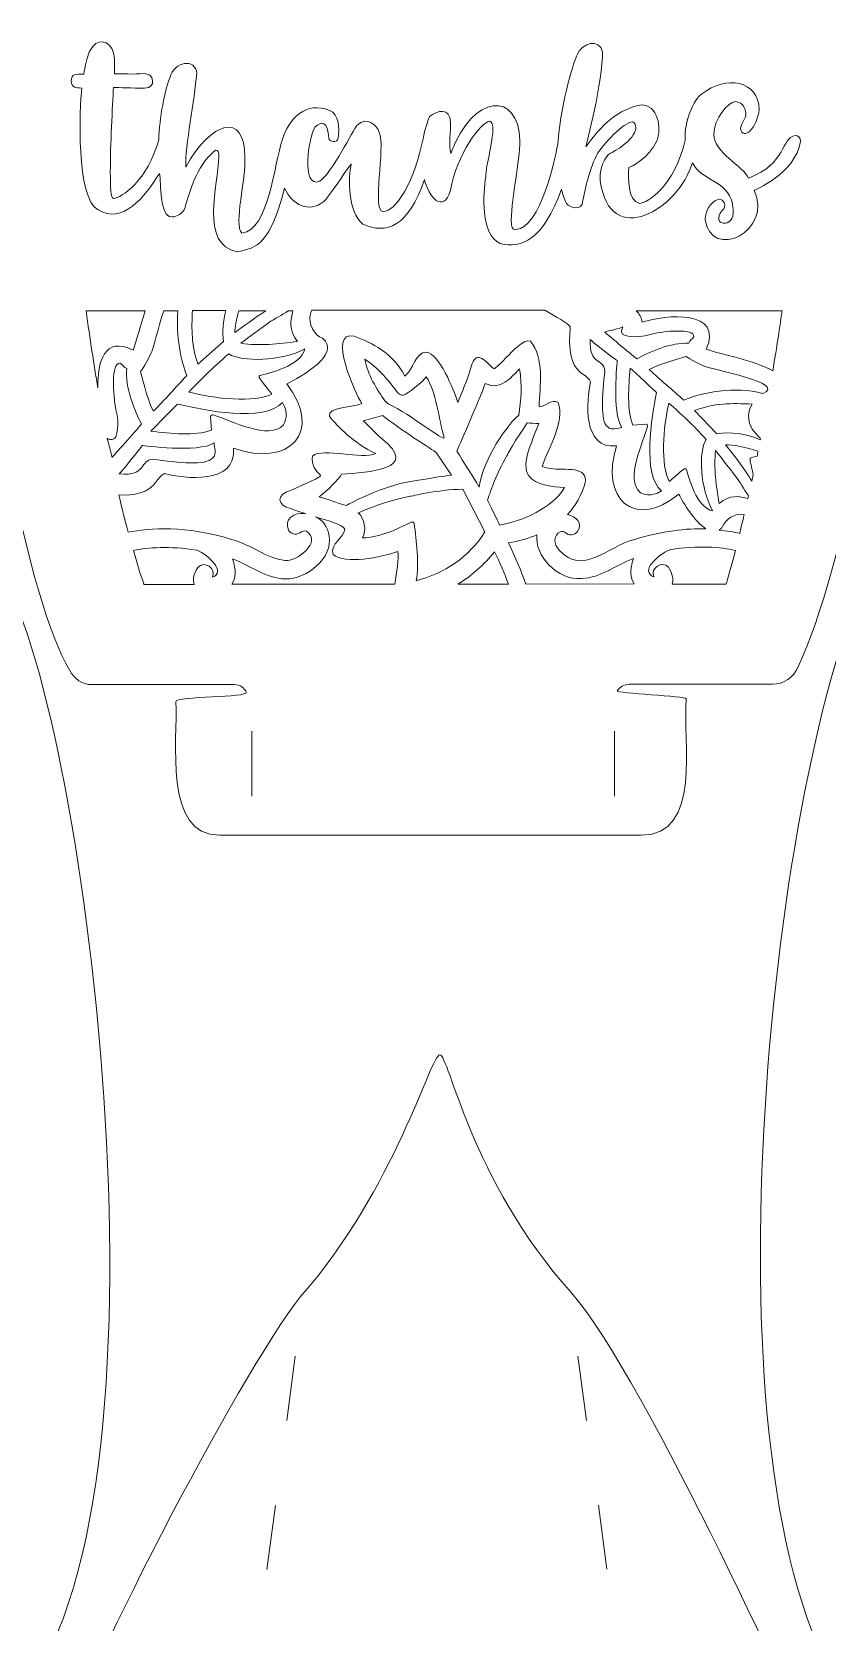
# Model space of a CAD drawing. Header units: inches. Extents: x -0.2 to 23, y 0 to 27.3.
# Drawn here: x 3.36 to 6.46, y 5.79 to 11.99 of the extents above; entities that cross this region are included whole.
import ezdxf

# ---------------------------------------------------------------- set-up
doc = ezdxf.new("R2010")
doc.units = ezdxf.units.IN
doc.header["$MEASUREMENT"] = 0
doc.layers.add('Paper Pumpkin Give Thanks', color=7, linetype='Continuous', lineweight=0)

msp = doc.modelspace()

# ---------------------------------------------------------------- linework, layer by layer
at = {"layer": 'Paper Pumpkin Give Thanks'}
for points, knots in [([(0.3208, 14.1722), (0.3292, 14.15), (0.3486, 14.1361), (0.3722, 14.1361), (0.3722, 14.1361), (0.6417, 14.1361), (0.6417, 14.1361), (0.6681, 14.1333), (1.0361, 14.1444), (1.0486, 14.1278), (1.0667, 14.1194), (1.0583, 14.0917), (1.0389, 14.0917), (1.0389, 14.0917), (0.3472, 14.0931), (0.3472, 14.0931), (0.3472, 14.0931), (1, 12.6431), (1.2903, 12.3153), (1.6889, 11.8681), (1.7667, 11.3861), (1.8042, 11.3861), (1.8403, 11.3861), (1.9764, 11.9083), (2.3472, 12.3292), (2.5903, 12.6347), (3.2472, 13.9083), (3.2653, 14.0931), (3.2653, 14.0931), (2.6264, 14.0917), (2.6264, 14.0917), (2.6069, 14.0917), (2.6, 14.1194), (2.6181, 14.1278), (2.7931, 14.1486), (3.1236, 14.1292), (3.2986, 14.1361), (3.9653, 14.8931), (3.5708, 17.9722), (3.2486, 18.5139), (3.2319, 18.5472), (3.1986, 18.5694), (3.1625, 18.5694), (3.1625, 18.5694), (2.6069, 18.5694), (2.6069, 18.5694), (2.5819, 18.5694), (2.5681, 18.5819), (2.5597, 18.5986), (2.55, 18.6222), (2.8333, 18.6125), (2.8347, 18.6361), (2.825, 18.7792), (2.8861, 19.1611), (2.6625, 19.1569), (2.6625, 19.1569), (1.0181, 19.1569), (1.0181, 19.1569), (0.7778, 19.1583), (0.8569, 18.7889), (0.8417, 18.625), (0.8417, 18.6139), (1.1167, 18.6028), (1.1111, 18.5944), (1.1014, 18.5792), (1.0847, 18.5681), (1.0653, 18.5681), (1.0653, 18.5681), (0.5083, 18.5681), (0.5083, 18.5681), (0.4653, 18.5681), (0.425, 18.5417), (0.4083, 18.5), (0.0403, 17.7097), (-0.2472, 15.0444), (0.3208, 14.1722)], [0, 0, 0, 0, 1, 1, 1, 2, 2, 2, 3, 3, 3, 4, 4, 4, 5, 5, 5, 6, 6, 6, 7, 7, 7, 8, 8, 8, 9, 9, 9, 10, 10, 10, 11, 11, 11, 12, 12, 12, 13, 13, 13, 14, 14, 14, 15, 15, 15, 16, 16, 16, 17, 17, 17, 18, 18, 18, 19, 19, 19, 20, 20, 20, 21, 21, 21, 22, 22, 22, 23, 23, 23, 24, 24, 24, 25, 25, 25, 25]), ([(6.5236, 14.1722), (6.5319, 14.15), (6.5514, 14.1361), (6.575, 14.1361), (6.575, 14.1361), (6.8444, 14.1361), (6.8444, 14.1361), (6.8708, 14.1333), (7.2389, 14.1444), (7.2514, 14.1278), (7.2694, 14.1194), (7.2611, 14.0917), (7.2417, 14.0917), (7.2417, 14.0917), (6.5514, 14.0944), (6.5514, 14.0944), (6.5514, 14.0944), (7.2042, 12.6444), (7.4944, 12.3167), (7.8931, 11.8694), (7.9708, 11.3875), (8.0083, 11.3875), (8.0444, 11.3875), (8.1806, 11.9097), (8.5514, 12.3306), (8.7944, 12.6361), (9.4514, 13.9097), (9.4694, 14.0944), (9.4694, 14.0944), (8.8306, 14.0931), (8.8306, 14.0931), (8.8111, 14.0931), (8.8042, 14.1208), (8.8222, 14.1292), (8.9972, 14.15), (9.3278, 14.1306), (9.5028, 14.1375), (10.1694, 14.8944), (9.775, 17.9736), (9.4528, 18.5153), (9.4361, 18.5486), (9.4028, 18.5708), (9.3667, 18.5708), (9.3667, 18.5708), (8.8111, 18.5708), (8.8111, 18.5708), (8.7861, 18.5708), (8.7722, 18.5833), (8.7639, 18.6), (8.7542, 18.6236), (9.0375, 18.6139), (9.0389, 18.6375), (9.0292, 18.7806), (9.0903, 19.1625), (8.8667, 19.1583), (8.8667, 19.1583), (7.2208, 19.1583), (7.2208, 19.1583), (6.9806, 19.1597), (7.0597, 18.7903), (7.0444, 18.6264), (7.0444, 18.6153), (7.3194, 18.6042), (7.3139, 18.5958), (7.3042, 18.5806), (7.2875, 18.5694), (7.2681, 18.5694), (7.2681, 18.5694), (6.7111, 18.5694), (6.7111, 18.5694), (6.6681, 18.5694), (6.6278, 18.5431), (6.6111, 18.5014), (6.2431, 17.7097), (5.9556, 15.0444), (6.5236, 14.1722)], [0, 0, 0, 0, 1, 1, 1, 2, 2, 2, 3, 3, 3, 4, 4, 4, 5, 5, 5, 6, 6, 6, 7, 7, 7, 8, 8, 8, 9, 9, 9, 10, 10, 10, 11, 11, 11, 12, 12, 12, 13, 13, 13, 14, 14, 14, 15, 15, 15, 16, 16, 16, 17, 17, 17, 18, 18, 18, 19, 19, 19, 20, 20, 20, 21, 21, 21, 22, 22, 22, 23, 23, 23, 24, 24, 24, 25, 25, 25, 25]), ([(6.4361, 13.8431), (6.4278, 13.8653), (6.4083, 13.8792), (6.3847, 13.8792), (6.3847, 13.8792), (6.1153, 13.8792), (6.1153, 13.8792), (6.0889, 13.8819), (5.7208, 13.8708), (5.7083, 13.8875), (5.6903, 13.8958), (5.6986, 13.9236), (5.7181, 13.9236), (5.7181, 13.9236), (6.4083, 13.9208), (6.4083, 13.9208), (6.4083, 13.9208), (5.7556, 15.3708), (5.4653, 15.6986), (5.0667, 16.1458), (4.9889, 16.6278), (4.9514, 16.6278), (4.9153, 16.6278), (4.7792, 16.1056), (4.4083, 15.6847), (4.1653, 15.3792), (3.5083, 14.1056), (3.4903, 13.9208), (3.4903, 13.9208), (4.1292, 13.9222), (4.1292, 13.9222), (4.1486, 13.9222), (4.1556, 13.8944), (4.1375, 13.8861), (3.9625, 13.8653), (3.6319, 13.8847), (3.4569, 13.8778), (2.7903, 13.1208), (3.1847, 10.0417), (3.5069, 9.5), (3.5236, 9.4667), (3.5569, 9.4444), (3.5931, 9.4444), (3.5931, 9.4444), (4.1486, 9.4444), (4.1486, 9.4444), (4.1736, 9.4444), (4.1875, 9.4319), (4.1958, 9.4153), (4.2056, 9.3917), (3.9222, 9.4014), (3.9208, 9.3778), (3.9306, 9.2347), (3.8694, 8.8528), (4.0931, 8.8569), (4.0931, 8.8569), (5.7375, 8.8569), (5.7375, 8.8569), (5.9778, 8.8556), (5.8986, 9.225), (5.9139, 9.3889), (5.9139, 9.4), (5.6389, 9.4111), (5.6444, 9.4194), (5.6542, 9.4347), (5.6708, 9.4458), (5.6903, 9.4458), (5.6903, 9.4458), (6.25, 9.4458), (6.25, 9.4458), (6.2931, 9.4458), (6.3333, 9.4722), (6.35, 9.5139), (6.7167, 10.3056), (7.0042, 12.9708), (6.4361, 13.8431)], [0, 0, 0, 0, 1, 1, 1, 2, 2, 2, 3, 3, 3, 4, 4, 4, 5, 5, 5, 6, 6, 6, 7, 7, 7, 8, 8, 8, 9, 9, 9, 10, 10, 10, 11, 11, 11, 12, 12, 12, 13, 13, 13, 14, 14, 14, 15, 15, 15, 16, 16, 16, 17, 17, 17, 18, 18, 18, 19, 19, 19, 20, 20, 20, 21, 21, 21, 22, 22, 22, 23, 23, 23, 24, 24, 24, 25, 25, 25, 25]), ([(6.1792, 11.3736), (6.2542, 11.2139), (6.0097, 11.0944), (5.9875, 11.2597), (5.9875, 11.2875), (6.0056, 11.3278), (6.0403, 11.3389), (6.0611, 11.3389), (6.0736, 11.3097), (6.0542, 11.2944), (6.0042, 11.2361), (6.1042, 11.2181), (6.0972, 11.2986), (6.0903, 11.4139), (5.975, 11.4042), (5.9375, 11.4806), (5.8861, 11.3014), (5.6153, 11.1375), (5.5778, 11.4111), (5.5736, 11.4806), (5.6097, 11.5181), (5.625, 11.5208), (5.7042, 11.5653), (5.7375, 11.6194), (5.7042, 11.6403), (5.6694, 11.6403), (5.5875, 11.5486), (5.5667, 11.5167), (5.5389, 11.4597), (5.5222, 11.3972), (5.5097, 11.3333), (5.5083, 11.2889), (5.4611, 11.3042), (5.4458, 11.3222), (5.4375, 11.3403), (5.4306, 11.3583), (5.4264, 11.3778), (5.3569, 11.1792), (5.2681, 11.1444), (5.1875, 11.1653), (5.1083, 11.2), (5.1208, 11.3625), (5.1306, 11.425), (5.1278, 11.4639), (5.1819, 11.6333), (5.1472, 11.6431), (5.1139, 11.6431), (5.0153, 11.5097), (4.9931, 11.3736), (4.9653, 11.2792), (4.9069, 11.3486), (4.8917, 11.4153), (4.8306, 11.2319), (4.7417, 11.1986), (4.6514, 11.2417), (4.5903, 11.2875), (4.5944, 11.425), (4.6056, 11.4764), (4.6, 11.4708), (4.5139, 11.3417), (4.4986, 11.3292), (4.4403, 11.2833), (4.3764, 11.3153), (4.3458, 11.3819), (4.2875, 11.1625), (4.2389, 11.1486), (4.1611, 11.1333), (4.0125, 11.1583), (4.0875, 11.3972), (4.0889, 11.5042), (4.0889, 11.5222), (4.0875, 11.5319), (4.0764, 11.5292), (3.9986, 11.4722), (3.9681, 11.3431), (3.9569, 11.3056), (3.9486, 11.2833), (3.925, 11.2694), (3.9056, 11.2694), (3.8556, 11.2694), (3.8653, 11.4028), (3.8569, 11.4389), (3.8, 11.3458), (3.7125, 11.2389), (3.6181, 11.2972), (3.5306, 11.3417), (3.5444, 11.6958), (3.5542, 11.7722), (3.5292, 11.7736), (3.5153, 11.7722), (3.5125, 11.8), (3.5153, 11.8278), (3.5292, 11.8264), (3.5625, 11.8264), (3.5625, 11.8486), (3.5792, 11.9111), (3.5861, 11.9181), (3.6111, 11.9708), (3.6639, 11.9597), (3.6778, 11.9097), (3.6833, 11.8972), (3.6819, 11.85), (3.6819, 11.8278), (3.6819, 11.8278), (3.7333, 11.8278), (3.7333, 11.8278), (3.775, 11.8222), (3.8278, 11.8444), (3.8306, 11.8), (3.8306, 11.7708), (3.8056, 11.7708), (3.7792, 11.7722), (3.7375, 11.7722), (3.6778, 11.775), (3.6778, 11.775), (3.6736, 11.7014), (3.6653, 11.5486), (3.6653, 11.4444), (3.6667, 11.3847), (3.6653, 11.3417), (3.6778, 11.3417), (3.7069, 11.3417), (3.8125, 11.4111), (3.8542, 11.5708), (3.8583, 11.6611), (3.8736, 11.7444), (3.8972, 11.8125), (3.9153, 11.8778), (3.9986, 11.8889), (4.0028, 11.8292), (3.9944, 11.7278), (3.9569, 11.5458), (3.9597, 11.4639), (4.0583, 11.6431), (4.1917, 11.6819), (4.1903, 11.5028), (4.1972, 11.4208), (4.1444, 11.2375), (4.1792, 11.2056), (4.2833, 11.2194), (4.3042, 11.4722), (4.3375, 11.5722), (4.3611, 11.6514), (4.4306, 11.7236), (4.5208, 11.6847), (4.5597, 11.6708), (4.5597, 11.6125), (4.5542, 11.5764), (4.5528, 11.5556), (4.5181, 11.5625), (4.5181, 11.5764), (4.5139, 11.6417), (4.4903, 11.6458), (4.4639, 11.6194), (4.4403, 11.5847), (4.4069, 11.3792), (4.4833, 11.4083), (4.5306, 11.4417), (4.6125, 11.6083), (4.6292, 11.6278), (4.6667, 11.6639), (4.7056, 11.6264), (4.7153, 11.6), (4.7403, 11.5417), (4.6861, 11.2931), (4.7292, 11.2903), (4.7806, 11.2889), (4.8528, 11.4069), (4.8875, 11.5792), (4.8958, 11.625), (4.9097, 11.6556), (4.9111, 11.6611), (4.9417, 11.6847), (4.9917, 11.6986), (4.9931, 11.6375), (4.9944, 11.6125), (4.9861, 11.5444), (4.9944, 11.5167), (5.0833, 11.7542), (5.2583, 11.7597), (5.2639, 11.5681), (5.2639, 11.4792), (5.2319, 11.3569), (5.2306, 11.2556), (5.2319, 11.2292), (5.2319, 11.2194), (5.2486, 11.2208), (5.3431, 11.2208), (5.4069, 11.5083), (5.4139, 11.5681), (5.425, 11.7236), (5.4792, 11.8875), (5.4875, 11.9014), (5.5083, 11.9514), (5.575, 11.9667), (5.5861, 11.9139), (5.5903, 11.8028), (5.5208, 11.5444), (5.5222, 11.5431), (5.5819, 11.6292), (5.65, 11.6903), (5.7375, 11.7069), (5.8028, 11.7069), (5.8194, 11.6153), (5.7986, 11.5667), (5.7694, 11.4986), (5.6958, 11.4625), (5.6889, 11.4625), (5.6875, 11.4236), (5.6833, 11.3333), (5.7306, 11.3222), (5.7625, 11.3222), (5.8681, 11.3903), (5.9097, 11.5694), (5.9028, 11.6417), (5.9458, 11.7306), (5.9736, 11.7486), (6.0722, 11.8264), (6.1944, 11.8), (6.1986, 11.6889), (6.1903, 11.6153), (6.1361, 11.5653), (6.125, 11.6139), (6.1264, 11.6319), (6.15, 11.6569), (6.1458, 11.6736), (6.1458, 11.7028), (6.1208, 11.7194), (6.1056, 11.7194), (6.0736, 11.7153), (6.0236, 11.6542), (6.0208, 11.5917), (6.0222, 11.5194), (6.1361, 11.4681), (6.1569, 11.4208), (6.3056, 11.4764), (6.2833, 11.5778), (6.3389, 11.5875), (6.35, 11.5875), (6.3597, 11.5792), (6.3597, 11.5639), (6.3389, 11.4375), (6.1792, 11.3736), (6.1792, 11.3736)], [0, 0, 0, 0, 1, 1, 1, 2, 2, 2, 3, 3, 3, 4, 4, 4, 5, 5, 5, 6, 6, 6, 7, 7, 7, 8, 8, 8, 9, 9, 9, 10, 10, 10, 11, 11, 11, 12, 12, 12, 13, 13, 13, 14, 14, 14, 15, 15, 15, 16, 16, 16, 17, 17, 17, 18, 18, 18, 19, 19, 19, 20, 20, 20, 21, 21, 21, 22, 22, 22, 23, 23, 23, 24, 24, 24, 25, 25, 25, 26, 26, 26, 27, 27, 27, 28, 28, 28, 29, 29, 29, 30, 30, 30, 31, 31, 31, 32, 32, 32, 33, 33, 33, 34, 34, 34, 35, 35, 35, 36, 36, 36, 37, 37, 37, 38, 38, 38, 39, 39, 39, 40, 40, 40, 41, 41, 41, 42, 42, 42, 43, 43, 43, 44, 44, 44, 45, 45, 45, 46, 46, 46, 47, 47, 47, 48, 48, 48, 49, 49, 49, 50, 50, 50, 51, 51, 51, 52, 52, 52, 53, 53, 53, 54, 54, 54, 55, 55, 55, 56, 56, 56, 57, 57, 57, 58, 58, 58, 59, 59, 59, 60, 60, 60, 61, 61, 61, 62, 62, 62, 63, 63, 63, 64, 64, 64, 65, 65, 65, 66, 66, 66, 67, 67, 67, 68, 68, 68, 69, 69, 69, 70, 70, 70, 71, 71, 71, 72, 72, 72, 73, 73, 73, 74, 74, 74, 75, 75, 75, 76, 76, 76, 77, 77, 77, 78, 78, 78, 79, 79, 79, 80, 80, 80, 81, 81, 81, 81]), ([(3.6167, 10.6028), (3.6014, 10.6931), (3.5861, 10.7931), (3.5708, 10.9028), (3.5708, 10.9028), (3.8014, 10.9028), (3.8014, 10.9028), (3.7833, 10.8458), (3.7681, 10.7875), (3.7542, 10.75), (3.6431, 10.8056), (3.6139, 10.7028), (3.6167, 10.6028)], [0, 0, 0, 0, 1, 1, 1, 2, 2, 2, 3, 3, 3, 4, 4, 4, 4]), ([(5.4181, 9.9694), (5.3944, 9.9931), (5.3958, 10.0292), (5.4208, 10.0403), (5.4292, 10.0431), (5.4361, 10.0417), (5.4403, 10.0375), (5.4556, 10.025), (5.4764, 10.0264), (5.4889, 10.0417), (5.5111, 10.075), (5.4833, 10.1), (5.45, 10.1083), (5.4819, 10.1431), (5.5056, 10.1847), (5.5194, 10.2319), (5.5222, 10.2458), (5.5194, 10.2569), (5.5125, 10.2653), (5.4972, 10.2847), (5.4625, 10.2847), (5.4278, 10.2847), (5.3986, 10.2833), (5.3708, 10.2889), (5.3514, 10.2958), (5.375, 10.3681), (5.4417, 10.4694), (5.4139, 10.5458), (5.3875, 10.5583), (5.3639, 10.5306), (5.3389, 10.5278), (5.3431, 10.6111), (5.3597, 10.7194), (5.3056, 10.7847), (5.2764, 10.7931), (5.2347, 10.7431), (5.2111, 10.7208), (5.1972, 10.7069), (5.1847, 10.6931), (5.1708, 10.6819), (5.1639, 10.675), (5.1639, 10.675), (5.1542, 10.6833), (5.1278, 10.7111), (5.1125, 10.7236), (5.0986, 10.7208), (5.0847, 10.7181), (5.0778, 10.7014), (5.0681, 10.6639), (5.0556, 10.6278), (5.0403, 10.5889), (5.0222, 10.5458), (5.0042, 10.5972), (4.95, 10.7361), (4.8986, 10.7417), (4.8556, 10.7417), (4.8472, 10.6722), (4.8153, 10.6486), (4.7681, 10.7389), (4.6847, 10.7792), (4.6167, 10.8042), (4.5097, 10.8278), (4.6236, 10.5764), (4.6472, 10.5417), (4.6181, 10.5264), (4.5097, 10.5292), (4.5208, 10.4903), (4.5514, 10.4528), (4.6153, 10.3875), (4.7014, 10.3458), (4.6486, 10.3194), (4.4958, 10.3722), (4.4542, 10.3361), (4.4472, 10.3028), (4.4722, 10.275), (4.4806, 10.2667), (4.4833, 10.2639), (4.4861, 10.2611), (4.4861, 10.2597), (4.4861, 10.2542), (4.4347, 10.2306), (4.3681, 10.2014), (4.3125, 10.1889), (4.3153, 10.1417), (4.3694, 10.1319), (4.3806, 10.1264), (4.4014, 10.1194), (4.4278, 10.1125), (4.3819, 10.1167), (4.3403, 10.0917), (4.3625, 10.0444), (4.375, 10.0292), (4.3972, 10.0278), (4.4111, 10.0403), (4.4153, 10.0431), (4.4222, 10.0458), (4.4306, 10.0431), (4.4944, 10.0028), (4.3931, 9.9222), (4.3472, 9.9292), (4.275, 9.9361), (4.2181, 9.9903), (4.1389, 10.0111), (3.9583, 10.0653), (3.8208, 10.0569), (3.7347, 10.0389), (3.7236, 10.0806), (3.7111, 10.1292), (3.6986, 10.1847), (3.7542, 10.1819), (3.8167, 10.1903), (3.8458, 10.2389), (3.8556, 10.2514), (3.8653, 10.2625), (3.8764, 10.2681), (3.9528, 10.2472), (4.1583, 10.2236), (4.1458, 10.3667), (4.3611, 10.2903), (4.5, 10.4278), (4.3542, 10.6181), (4.4069, 10.6431), (4.5708, 10.7361), (4.4931, 10.7958), (4.4639, 10.8069), (4.4347, 10.8514), (4.4472, 10.8931), (4.4486, 10.8972), (4.45, 10.9014), (4.4514, 10.9056), (4.4514, 10.9056), (5.3611, 10.9056), (5.3611, 10.9056), (5.4056, 10.8792), (5.45, 10.8556), (5.4611, 10.8403), (5.4556, 10.7833), (5.4514, 10.6889), (5.5125, 10.6542), (5.525, 10.6458), (5.5361, 10.6361), (5.5403, 10.6264), (5.5236, 10.5542), (5.5069, 10.3597), (5.6417, 10.3764), (5.5764, 10.1722), (5.7097, 10.0444), (5.8847, 10.1875), (5.9014, 10.1556), (5.9458, 10.0792), (5.9903, 10.0528), (5.9139, 10.0542), (5.8208, 10.0444), (5.7125, 10.0111), (5.6056, 9.9833), (5.5097, 9.8667), (5.4181, 9.9694)], [0, 0, 0, 0, 1, 1, 1, 2, 2, 2, 3, 3, 3, 4, 4, 4, 5, 5, 5, 6, 6, 6, 7, 7, 7, 8, 8, 8, 9, 9, 9, 10, 10, 10, 11, 11, 11, 12, 12, 12, 13, 13, 13, 14, 14, 14, 15, 15, 15, 16, 16, 16, 17, 17, 17, 18, 18, 18, 19, 19, 19, 20, 20, 20, 21, 21, 21, 22, 22, 22, 23, 23, 23, 24, 24, 24, 25, 25, 25, 26, 26, 26, 27, 27, 27, 28, 28, 28, 29, 29, 29, 30, 30, 30, 31, 31, 31, 32, 32, 32, 33, 33, 33, 34, 34, 34, 35, 35, 35, 36, 36, 36, 37, 37, 37, 38, 38, 38, 39, 39, 39, 40, 40, 40, 41, 41, 41, 42, 42, 42, 43, 43, 43, 44, 44, 44, 45, 45, 45, 46, 46, 46, 47, 47, 47, 48, 48, 48, 49, 49, 49, 50, 50, 50, 51, 51, 51, 52, 52, 52, 52]), ([(3.9639, 10.65), (3.9181, 10.6028), (3.8792, 10.5569), (3.8333, 10.5111), (3.8083, 10.5569), (3.7847, 10.6625), (3.7833, 10.6667), (3.7833, 10.6667), (3.7972, 10.6806), (3.825, 10.7389), (3.8319, 10.7514), (3.8514, 10.8333), (3.8736, 10.9028), (3.8736, 10.9028), (3.9292, 10.9028), (3.9292, 10.9028), (3.9208, 10.8069), (3.9417, 10.7014), (3.9639, 10.65)], [0, 0, 0, 0, 1, 1, 1, 2, 2, 2, 3, 3, 3, 4, 4, 4, 5, 5, 5, 6, 6, 6, 6]), ([(4.1069, 10.7833), (4.1069, 10.7833), (4.0069, 10.6944), (4.0069, 10.6944), (3.9819, 10.7667), (3.9819, 10.8319), (3.9861, 10.9042), (3.9861, 10.9042), (4.1167, 10.9042), (4.1167, 10.9042), (4.1056, 10.8611), (4.1014, 10.8208), (4.1069, 10.7833)], [0, 0, 0, 0, 1, 1, 1, 2, 2, 2, 3, 3, 3, 4, 4, 4, 4]), ([(4.1514, 10.8181), (4.1514, 10.8361), (4.1583, 10.8694), (4.1667, 10.9028), (4.1667, 10.9028), (4.2722, 10.9028), (4.2722, 10.9028), (4.2292, 10.8764), (4.1889, 10.8444), (4.1514, 10.8181)], [0, 0, 0, 0, 1, 1, 1, 2, 2, 2, 3, 3, 3, 3]), ([(4.3958, 10.7833), (4.3208, 10.7736), (4.2486, 10.7653), (4.175, 10.7764), (4.2083, 10.8014), (4.2514, 10.8333), (4.2833, 10.8556), (4.3069, 10.8736), (4.3361, 10.8861), (4.3597, 10.9028), (4.3597, 10.9028), (4.3778, 10.9028), (4.3778, 10.9028), (4.3694, 10.8681), (4.3597, 10.8292), (4.3958, 10.7833)], [0, 0, 0, 0, 1, 1, 1, 2, 2, 2, 3, 3, 3, 4, 4, 4, 5, 5, 5, 5]), ([(6.2514, 10.6694), (6.1792, 10.7097), (6.0556, 10.7319), (5.9917, 10.7528), (6.0611, 10.9069), (5.8347, 10.8903), (5.7417, 10.8583), (5.7389, 10.8764), (5.7306, 10.8917), (5.7181, 10.9028), (5.7181, 10.9028), (6.2875, 10.9028), (6.2875, 10.9028), (6.2764, 10.8208), (6.2639, 10.7431), (6.2514, 10.6694)], [0, 0, 0, 0, 1, 1, 1, 2, 2, 2, 3, 3, 3, 4, 4, 4, 5, 5, 5, 5]), ([(5.6653, 10.8125), (5.6722, 10.8042), (5.7167, 10.7944), (5.7722, 10.8111), (5.825, 10.825), (5.9458, 10.8347), (5.9431, 10.8028), (5.9403, 10.7944), (5.9264, 10.7875), (5.9236, 10.7764), (5.8569, 10.7806), (5.7653, 10.7417), (5.7222, 10.7153), (5.6917, 10.7361), (5.6014, 10.8167), (5.5944, 10.8194), (5.6181, 10.8278), (5.6292, 10.8264), (5.6667, 10.8403), (5.6667, 10.8389), (5.6556, 10.8222), (5.6653, 10.8125)], [0, 0, 0, 0, 1, 1, 1, 2, 2, 2, 3, 3, 3, 4, 4, 4, 5, 5, 5, 6, 6, 6, 7, 7, 7, 7]), ([(5.6708, 10.8486), (5.6708, 10.8486), (5.6708, 10.8486), (5.6708, 10.8486), (5.6708, 10.8486), (5.6708, 10.8486), (5.6708, 10.8486), (5.6708, 10.8486), (5.6708, 10.8486), (5.6708, 10.8486)], [0, 0, 0, 0, 1, 1, 1, 2, 2, 2, 3, 3, 3, 3]), ([(4.1278, 10.7347), (4.1792, 10.7028), (4.3319, 10.7056), (4.425, 10.7542), (4.4111, 10.6889), (4.2806, 10.6583), (4.2486, 10.65), (4.2472, 10.6486), (4.2458, 10.6472), (4.2458, 10.6458), (4.2403, 10.6458), (4.2958, 10.5792), (4.2958, 10.5778), (4.2278, 10.5431), (4.0708, 10.5597), (3.9722, 10.5861), (4.0222, 10.6375), (4.0611, 10.6778), (4.1278, 10.7347)], [0, 0, 0, 0, 1, 1, 1, 2, 2, 2, 3, 3, 3, 4, 4, 4, 5, 5, 5, 6, 6, 6, 6]), ([(5.6444, 10.7097), (5.6444, 10.7097), (5.6222, 10.5042), (5.6625, 10.4472), (5.6444, 10.4458), (5.6236, 10.4347), (5.6069, 10.45), (5.5764, 10.4736), (5.5861, 10.575), (5.5958, 10.6694), (5.5917, 10.7194), (5.5333, 10.6889), (5.5389, 10.7917), (5.5403, 10.7861), (5.6333, 10.7153), (5.6444, 10.7097)], [0, 0, 0, 0, 1, 1, 1, 2, 2, 2, 3, 3, 3, 4, 4, 4, 5, 5, 5, 5]), ([(3.6528, 10.4056), (3.6528, 10.4056), (3.6528, 10.4069), (3.6528, 10.4056), (3.6528, 10.4056), (3.6708, 10.3944), (3.6819, 10.4042), (3.6903, 10.4111), (3.7028, 10.4583), (3.6875, 10.5167), (3.675, 10.5722), (3.6681, 10.7014), (3.7028, 10.6986), (3.7111, 10.6958), (3.7194, 10.6806), (3.7292, 10.6778), (3.7222, 10.6069), (3.7611, 10.5083), (3.7875, 10.4625), (3.7639, 10.4306), (3.6764, 10.3375), (3.6722, 10.3306), (3.6653, 10.3556), (3.6653, 10.3667), (3.6528, 10.4056)], [0, 0, 0, 0, 1, 1, 1, 2, 2, 2, 3, 3, 3, 4, 4, 4, 5, 5, 5, 6, 6, 6, 7, 7, 7, 8, 8, 8, 8]), ([(4.6583, 10.7139), (4.7083, 10.6861), (4.7639, 10.6153), (4.7875, 10.5833), (4.7944, 10.5736), (4.8083, 10.5708), (4.8181, 10.5778), (4.8431, 10.5944), (4.8847, 10.6236), (4.8986, 10.6458), (4.9375, 10.5861), (4.9472, 10.4833), (4.9681, 10.4083), (4.9736, 10.3889), (4.8333, 10.5014), (4.7556, 10.5375), (4.7486, 10.5403), (4.7431, 10.5458), (4.7375, 10.5514), (4.7056, 10.5972), (4.6708, 10.6514), (4.6583, 10.7139)], [0, 0, 0, 0, 1, 1, 1, 2, 2, 2, 3, 3, 3, 4, 4, 4, 5, 5, 5, 6, 6, 6, 7, 7, 7, 7]), ([(5.2597, 10.4958), (5.1944, 10.4389), (5.1125, 10.2944), (5.1056, 10.2153), (5.0806, 10.2556), (5.0181, 10.3556), (5.0181, 10.3556), (5.0181, 10.3556), (5.1056, 10.5542), (5.1292, 10.6194), (5.1875, 10.5903), (5.2292, 10.6417), (5.2625, 10.6764), (5.2736, 10.6111), (5.2694, 10.5556), (5.2597, 10.4958)], [0, 0, 0, 0, 1, 1, 1, 2, 2, 2, 3, 3, 3, 4, 4, 4, 5, 5, 5, 5]), ([(5.8167, 10.2), (5.775, 10.1736), (5.7444, 10.1889), (5.7347, 10.1931), (5.6736, 10.2458), (5.7444, 10.3847), (5.7625, 10.4528), (5.7639, 10.4569), (5.7597, 10.4625), (5.7556, 10.4611), (5.7556, 10.4611), (5.7056, 10.4569), (5.7056, 10.4569), (5.6806, 10.5194), (5.6889, 10.6042), (5.6944, 10.6792), (5.7125, 10.6653), (5.7972, 10.5847), (5.7972, 10.5847), (5.7792, 10.4875), (5.7403, 10.2653), (5.8167, 10.2)], [0, 0, 0, 0, 1, 1, 1, 2, 2, 2, 3, 3, 3, 4, 4, 4, 5, 5, 5, 6, 6, 6, 7, 7, 7, 7]), ([(6.2125, 10.5806), (6.1069, 10.6111), (5.9667, 10.5833), (5.9042, 10.5542), (5.8583, 10.5958), (5.8139, 10.6319), (5.7694, 10.6736), (5.8125, 10.6986), (5.9111, 10.7236), (5.9139, 10.725), (5.9139, 10.725), (5.9264, 10.7125), (5.9833, 10.6875), (6.0083, 10.6736), (6.3111, 10.6222), (6.2125, 10.5806)], [0, 0, 0, 0, 1, 1, 1, 2, 2, 2, 3, 3, 3, 4, 4, 4, 5, 5, 5, 5]), ([(0.3208, 5.5125), (0.3292, 5.4903), (0.3486, 5.4764), (0.3722, 5.4764), (0.3722, 5.4764), (0.6417, 5.4764), (0.6417, 5.4764), (0.6681, 5.4736), (1.0361, 5.4847), (1.0486, 5.4681), (1.0667, 5.4597), (1.0583, 5.4319), (1.0389, 5.4319), (1.0389, 5.4319), (0.3486, 5.4347), (0.3486, 5.4347), (0.3486, 5.4347), (1.0014, 3.9847), (1.2917, 3.6569), (1.6903, 3.2097), (1.7681, 2.7278), (1.8056, 2.7278), (1.8417, 2.7278), (1.9778, 3.25), (2.3486, 3.6708), (2.5917, 3.9764), (3.2486, 5.25), (3.2667, 5.4347), (3.2667, 5.4347), (2.6278, 5.4333), (2.6278, 5.4333), (2.6083, 5.4333), (2.6014, 5.4611), (2.6194, 5.4694), (2.7944, 5.4903), (3.125, 5.4708), (3.3, 5.4778), (3.9667, 6.2347), (3.5722, 9.3139), (3.25, 9.8556), (3.2333, 9.8889), (3.2, 9.9111), (3.1639, 9.9111), (3.1639, 9.9111), (2.6083, 9.9111), (2.6083, 9.9111), (2.5833, 9.9111), (2.5694, 9.9236), (2.5611, 9.9403), (2.5514, 9.9639), (2.8347, 9.9542), (2.8361, 9.9778), (2.8264, 10.1208), (2.8875, 10.5028), (2.6639, 10.4986), (2.6639, 10.4986), (1.0181, 10.4986), (1.0181, 10.4986), (0.7778, 10.5), (0.8569, 10.1306), (0.8417, 9.9667), (0.8417, 9.9556), (1.1167, 9.9444), (1.1111, 9.9361), (1.1014, 9.9208), (1.0847, 9.9097), (1.0653, 9.9097), (1.0653, 9.9097), (0.5083, 9.9097), (0.5083, 9.9097), (0.4653, 9.9097), (0.425, 9.8833), (0.4083, 9.8417), (0.0403, 9.05), (-0.2472, 6.3847), (0.3208, 5.5125)], [0, 0, 0, 0, 1, 1, 1, 2, 2, 2, 3, 3, 3, 4, 4, 4, 5, 5, 5, 6, 6, 6, 7, 7, 7, 8, 8, 8, 9, 9, 9, 10, 10, 10, 11, 11, 11, 12, 12, 12, 13, 13, 13, 14, 14, 14, 15, 15, 15, 16, 16, 16, 17, 17, 17, 18, 18, 18, 19, 19, 19, 20, 20, 20, 21, 21, 21, 22, 22, 22, 23, 23, 23, 24, 24, 24, 25, 25, 25, 25]), ([(4.3375, 10.5458), (4.3639, 10.5014), (4.3472, 10.4694), (4.3417, 10.4583), (4.2833, 10.3958), (4.1389, 10.475), (4.0667, 10.4972), (4.0625, 10.4986), (4.0569, 10.4944), (4.0569, 10.4903), (4.0569, 10.4903), (4.0597, 10.4375), (4.0597, 10.4375), (3.9931, 10.4125), (3.9028, 10.425), (3.8236, 10.4333), (3.8389, 10.4514), (3.9278, 10.5389), (3.9278, 10.5389), (4.0306, 10.5153), (4.2653, 10.4653), (4.3375, 10.5458)], [0, 0, 0, 0, 1, 1, 1, 2, 2, 2, 3, 3, 3, 4, 4, 4, 5, 5, 5, 6, 6, 6, 7, 7, 7, 7]), ([(4.7208, 10.4069), (4.7056, 10.4208), (4.6736, 10.4542), (4.6528, 10.4736), (4.6778, 10.4819), (4.7028, 10.4875), (4.7292, 10.4944), (4.7903, 10.4444), (4.9264, 10.3583), (4.9375, 10.35), (4.9375, 10.35), (4.9972, 10.2611), (4.9972, 10.2611), (4.9639, 10.2583), (4.9278, 10.2514), (4.8375, 10.2375), (4.7306, 10.2194), (4.6042, 10.1542), (4.5861, 10.1431), (4.55, 10.1542), (4.5153, 10.1667), (4.4806, 10.1778), (4.5125, 10.2), (4.5556, 10.2458), (4.5681, 10.2653), (4.6681, 10.2736), (4.8847, 10.2819), (4.7208, 10.4069)], [0, 0, 0, 0, 1, 1, 1, 2, 2, 2, 3, 3, 3, 4, 4, 4, 5, 5, 5, 6, 6, 6, 7, 7, 7, 8, 8, 8, 9, 9, 9, 9]), ([(6.0167, 10.1222), (5.9542, 10.1333), (5.9222, 10.2556), (5.9139, 10.2847), (5.9125, 10.2861), (5.9111, 10.2875), (5.9097, 10.2875), (5.9097, 10.2931), (5.8486, 10.2375), (5.8472, 10.2375), (5.8125, 10.3), (5.8236, 10.4486), (5.8458, 10.5431), (5.8958, 10.4986), (5.9347, 10.4625), (5.9917, 10.4014), (5.9597, 10.3528), (5.9681, 10.2097), (6.0167, 10.1222)], [0, 0, 0, 0, 1, 1, 1, 2, 2, 2, 3, 3, 3, 4, 4, 4, 5, 5, 5, 6, 6, 6, 6]), ([(6.2028, 10.4), (6.1444, 10.4236), (6.0875, 10.4319), (6.0333, 10.4236), (6.0333, 10.4236), (5.9458, 10.5139), (5.9458, 10.5139), (6.0222, 10.5431), (6.0917, 10.5431), (6.1708, 10.5389), (6.1583, 10.5194), (6.1569, 10.5014), (6.1569, 10.4958), (6.1569, 10.4486), (6.1806, 10.4278), (6.2028, 10.4056), (6.2042, 10.4042), (6.2028, 10.4028), (6.2028, 10.4)], [0, 0, 0, 0, 1, 1, 1, 2, 2, 2, 3, 3, 3, 4, 4, 4, 5, 5, 5, 6, 6, 6, 6]), ([(6.5236, 5.5125), (6.5319, 5.4903), (6.5514, 5.4764), (6.575, 5.4764), (6.575, 5.4764), (6.8444, 5.4764), (6.8444, 5.4764), (6.8708, 5.4736), (7.2389, 5.4847), (7.2514, 5.4681), (7.2694, 5.4597), (7.2611, 5.4319), (7.2417, 5.4319), (7.2417, 5.4319), (6.5514, 5.4347), (6.5514, 5.4347), (6.5514, 5.4347), (7.2042, 3.9847), (7.4944, 3.6569), (7.8931, 3.2097), (7.9708, 2.7278), (8.0083, 2.7278), (8.0444, 2.7278), (8.1806, 3.25), (8.5514, 3.6708), (8.7944, 3.9764), (9.4514, 5.25), (9.4694, 5.4347), (9.4694, 5.4347), (8.8306, 5.4333), (8.8306, 5.4333), (8.8111, 5.4333), (8.8042, 5.4611), (8.8222, 5.4694), (8.9972, 5.4903), (9.3278, 5.4708), (9.5028, 5.4778), (10.1694, 6.2347), (9.775, 9.3139), (9.4528, 9.8556), (9.4361, 9.8889), (9.4028, 9.9111), (9.3667, 9.9111), (9.3667, 9.9111), (8.8111, 9.9111), (8.8111, 9.9111), (8.7861, 9.9111), (8.7722, 9.9236), (8.7639, 9.9403), (8.7542, 9.9639), (9.0375, 9.9542), (9.0389, 9.9778), (9.0292, 10.1208), (9.0903, 10.5028), (8.8667, 10.4986), (8.8667, 10.4986), (7.2208, 10.4986), (7.2208, 10.4986), (6.9806, 10.5), (7.0597, 10.1306), (7.0444, 9.9667), (7.0444, 9.9556), (7.3194, 9.9444), (7.3139, 9.9361), (7.3042, 9.9208), (7.2875, 9.9097), (7.2681, 9.9097), (7.2681, 9.9097), (6.7111, 9.9097), (6.7111, 9.9097), (6.6681, 9.9097), (6.6278, 9.8833), (6.6111, 9.8417), (6.2431, 9.05), (5.9556, 6.3847), (6.5236, 5.5125)], [0, 0, 0, 0, 1, 1, 1, 2, 2, 2, 3, 3, 3, 4, 4, 4, 5, 5, 5, 6, 6, 6, 7, 7, 7, 8, 8, 8, 9, 9, 9, 10, 10, 10, 11, 11, 11, 12, 12, 12, 13, 13, 13, 14, 14, 14, 15, 15, 15, 16, 16, 16, 17, 17, 17, 18, 18, 18, 19, 19, 19, 20, 20, 20, 21, 21, 21, 22, 22, 22, 23, 23, 23, 24, 24, 24, 25, 25, 25, 25]), ([(5.4389, 10.2139), (5.3931, 10.1347), (5.2736, 10.0819), (5.1847, 10.0667), (5.1847, 10.0667), (5.1569, 10.1264), (5.1375, 10.1639), (5.1514, 10.2056), (5.1736, 10.2681), (5.2125, 10.3361), (5.2125, 10.3361), (5.2472, 10.4014), (5.2931, 10.4653), (5.3042, 10.4639), (5.3236, 10.4639), (5.3375, 10.4639), (5.2847, 10.3194), (5.225, 10.2236), (5.4389, 10.2139)], [0, 0, 0, 0, 1, 1, 1, 2, 2, 2, 3, 3, 3, 4, 4, 4, 5, 5, 5, 6, 6, 6, 6]), ([(4.0653, 10.3292), (4.0389, 10.2972), (3.9319, 10.3111), (3.8319, 10.3236), (3.7778, 10.3208), (3.8097, 10.2569), (3.7, 10.2667), (3.7056, 10.2708), (3.7833, 10.3667), (3.7903, 10.3778), (3.7903, 10.3778), (4.0083, 10.3472), (4.0708, 10.3875), (4.0708, 10.3694), (4.0819, 10.3472), (4.0653, 10.3292)], [0, 0, 0, 0, 1, 1, 1, 2, 2, 2, 3, 3, 3, 4, 4, 4, 5, 5, 5, 5]), ([(6.1903, 10.3361), (6.1903, 10.3361), (6.1681, 10.3306), (6.1681, 10.3306), (6.1639, 10.3292), (6.1625, 10.3264), (6.1625, 10.3222), (6.1653, 10.3056), (6.1708, 10.2833), (6.175, 10.2625), (6.1736, 10.2542), (6.1722, 10.2472), (6.1694, 10.2389), (6.1389, 10.2903), (6.1, 10.3389), (6.0667, 10.3806), (6.0931, 10.3819), (6.15, 10.3694), (6.1931, 10.3556), (6.1931, 10.35), (6.1917, 10.3431), (6.1903, 10.3361)], [0, 0, 0, 0, 1, 1, 1, 2, 2, 2, 3, 3, 3, 4, 4, 4, 5, 5, 5, 6, 6, 6, 7, 7, 7, 7]), ([(6.1542, 10.1708), (6.1222, 10.1792), (6.0847, 10.1875), (6.0417, 10.1514), (6.0306, 10.2222), (6.0208, 10.2889), (6.0278, 10.3583), (6.0514, 10.3278), (6.0833, 10.2875), (6.1056, 10.2583), (6.125, 10.2347), (6.1375, 10.2069), (6.1556, 10.1833), (6.1569, 10.1792), (6.1556, 10.175), (6.1542, 10.1708)], [0, 0, 0, 0, 1, 1, 1, 2, 2, 2, 3, 3, 3, 4, 4, 4, 5, 5, 5, 5]), ([(4.8514, 10.0722), (4.8514, 10.0778), (4.8444, 10.0806), (4.8403, 10.0778), (4.7833, 10.05), (4.7181, 10.0194), (4.65, 10.0167), (4.6667, 10.05), (4.6569, 10.0903), (4.6333, 10.1153), (4.6875, 10.1361), (4.7417, 10.1611), (4.8361, 10.1792), (4.8375, 10.1792), (4.9417, 10.2056), (5.0417, 10.2069), (5.0417, 10.2069), (5.1278, 10.0403), (5.1278, 10.0403), (5.0667, 9.9431), (4.9708, 9.8792), (4.8597, 9.85), (4.8708, 9.9167), (4.8611, 10.0069), (4.8514, 10.0722)], [0, 0, 0, 0, 1, 1, 1, 2, 2, 2, 3, 3, 3, 4, 4, 4, 5, 5, 5, 6, 6, 6, 7, 7, 7, 8, 8, 8, 8]), ([(6.1222, 10.0347), (6.0986, 10.0403), (6.0722, 10.0444), (6.0417, 10.0472), (6.0458, 10.05), (6.0514, 10.0542), (6.0556, 10.0611), (6.0653, 10.0875), (6.1028, 10.1153), (6.1403, 10.1083), (6.1333, 10.0819), (6.1278, 10.0569), (6.1222, 10.0347)], [0, 0, 0, 0, 1, 1, 1, 2, 2, 2, 3, 3, 3, 4, 4, 4, 4]), ([(4.7764, 9.8361), (4.7764, 9.8361), (4.1403, 9.8361), (4.1403, 9.8361), (4.1542, 9.8583), (4.1583, 9.8917), (4.1417, 9.9347), (4.2153, 9.9097), (4.2708, 9.8583), (4.35, 9.8569), (4.4292, 9.8542), (4.5361, 9.9389), (4.5194, 10.0236), (4.5153, 10.0611), (4.4944, 10.0861), (4.4667, 10.0986), (4.5181, 10.0847), (4.5708, 10.0681), (4.5806, 10.0514), (4.5764, 10.0153), (4.5236, 9.9958), (4.5347, 9.9528), (4.5819, 9.9111), (4.7222, 9.9417), (4.7875, 9.9639), (4.7944, 9.9361), (4.7806, 9.8819), (4.7764, 9.8361)], [0, 0, 0, 0, 1, 1, 1, 2, 2, 2, 3, 3, 3, 4, 4, 4, 5, 5, 5, 6, 6, 6, 7, 7, 7, 8, 8, 8, 9, 9, 9, 9]), ([(5.2875, 9.8361), (5.2708, 9.8847), (5.2472, 9.9403), (5.2194, 9.9972), (5.2611, 10.0042), (5.2986, 10.0153), (5.3306, 10.0292), (5.3194, 9.9486), (5.4125, 9.85), (5.5042, 9.8583), (5.5819, 9.8611), (5.6361, 9.9111), (5.7083, 9.9361), (5.6917, 9.8931), (5.6958, 9.8597), (5.7097, 9.8375), (5.7097, 9.8375), (5.2875, 9.8361), (5.2875, 9.8361)], [0, 0, 0, 0, 1, 1, 1, 2, 2, 2, 3, 3, 3, 4, 4, 4, 5, 5, 5, 6, 6, 6, 6]), ([(4.0639, 9.8639), (4.0806, 9.8972), (4.0319, 9.9306), (4.0069, 9.9014), (3.9889, 9.8736), (3.9861, 9.8514), (3.9931, 9.8347), (3.9931, 9.8347), (3.7972, 9.8347), (3.7972, 9.8347), (3.7972, 9.8347), (3.7806, 9.8778), (3.7556, 9.9681), (3.8125, 9.9792), (3.8958, 9.9861), (4.0028, 9.9694), (4.0514, 9.9486), (4.1181, 9.8833), (4.0639, 9.8639)], [0, 0, 0, 0, 1, 1, 1, 2, 2, 2, 3, 3, 3, 4, 4, 4, 5, 5, 5, 6, 6, 6, 6]), ([(5.0222, 9.8361), (5.0764, 9.8694), (5.125, 9.9125), (5.1653, 9.9625), (5.1861, 9.9208), (5.2042, 9.8778), (5.2194, 9.8361), (5.2194, 9.8361), (5.0222, 9.8361), (5.0222, 9.8361)], [0, 0, 0, 0, 1, 1, 1, 2, 2, 2, 3, 3, 3, 3]), ([(6.0694, 9.8361), (6.0694, 9.8361), (5.8583, 9.8361), (5.8583, 9.8361), (5.8639, 9.8528), (5.8611, 9.875), (5.8444, 9.9028), (5.8194, 9.9306), (5.7722, 9.8986), (5.7875, 9.8653), (5.7319, 9.8847), (5.7986, 9.9486), (5.85, 9.9708), (5.9611, 9.9889), (6.0486, 9.9806), (6.1056, 9.9681), (6.0833, 9.8806), (6.0694, 9.8361), (6.0694, 9.8361)], [0, 0, 0, 0, 1, 1, 1, 2, 2, 2, 3, 3, 3, 4, 4, 4, 5, 5, 5, 6, 6, 6, 6]), ([(4.2181, 9.2625), (4.2181, 9.2625), (4.2181, 9.0097), (4.2181, 9.0097), (4.2181, 9.0097), (4.2181, 9.2625), (4.2181, 9.2625)], [0, 0, 0, 0, 1, 1, 1, 2, 2, 2, 2]), ([(5.6333, 9.2625), (5.6333, 9.2625), (5.6333, 9.0097), (5.6333, 9.0097), (5.6333, 9.0097), (5.6333, 9.2625), (5.6333, 9.2625)], [0, 0, 0, 0, 1, 1, 1, 2, 2, 2, 2]), ([(6.4361, 5.2153), (6.4278, 5.2375), (6.4083, 5.2514), (6.3847, 5.2514), (6.3847, 5.2514), (6.1153, 5.2514), (6.1153, 5.2514), (6.0889, 5.2542), (5.7208, 5.2431), (5.7083, 5.2597), (5.6903, 5.2681), (5.6986, 5.2958), (5.7181, 5.2958), (5.7181, 5.2958), (6.4083, 5.2931), (6.4083, 5.2931), (6.4083, 5.2931), (5.7556, 6.7431), (5.4653, 7.0708), (5.0667, 7.5181), (4.9889, 8), (4.9514, 8), (4.9153, 8), (4.7792, 7.4778), (4.4083, 7.0569), (4.1653, 6.7514), (3.5083, 5.4778), (3.4903, 5.2931), (3.4903, 5.2931), (4.1292, 5.2944), (4.1292, 5.2944), (4.1486, 5.2944), (4.1556, 5.2667), (4.1375, 5.2583), (3.9625, 5.2375), (3.6319, 5.2569), (3.4569, 5.25), (2.7903, 4.4931), (3.1847, 1.4139), (3.5069, 0.8722), (3.5236, 0.8389), (3.5569, 0.8167), (3.5931, 0.8167), (3.5931, 0.8167), (4.1486, 0.8167), (4.1486, 0.8167), (4.1736, 0.8167), (4.1875, 0.8042), (4.1958, 0.7875), (4.2056, 0.7639), (3.9222, 0.7736), (3.9208, 0.75), (3.9306, 0.6069), (3.8694, 0.225), (4.0931, 0.2292), (4.0931, 0.2292), (5.7375, 0.2292), (5.7375, 0.2292), (5.9778, 0.2278), (5.8986, 0.5972), (5.9139, 0.7611), (5.9139, 0.7722), (5.6389, 0.7833), (5.6444, 0.7917), (5.6542, 0.8069), (5.6708, 0.8181), (5.6903, 0.8181), (5.6903, 0.8181), (6.25, 0.8181), (6.25, 0.8181), (6.2931, 0.8181), (6.3333, 0.8444), (6.35, 0.8861), (6.7167, 1.6778), (7.0042, 4.3431), (6.4361, 5.2153)], [0, 0, 0, 0, 1, 1, 1, 2, 2, 2, 3, 3, 3, 4, 4, 4, 5, 5, 5, 6, 6, 6, 7, 7, 7, 8, 8, 8, 9, 9, 9, 10, 10, 10, 11, 11, 11, 12, 12, 12, 13, 13, 13, 14, 14, 14, 15, 15, 15, 16, 16, 16, 17, 17, 17, 18, 18, 18, 19, 19, 19, 20, 20, 20, 21, 21, 21, 22, 22, 22, 23, 23, 23, 24, 24, 24, 25, 25, 25, 25]), ([(4.3542, 6.5736), (4.3542, 6.5736), (4.3875, 6.8236), (4.3875, 6.8236), (4.3875, 6.8236), (4.3542, 6.5736), (4.3542, 6.5736)], [0, 0, 0, 0, 1, 1, 1, 2, 2, 2, 2]), ([(5.5236, 6.5736), (5.5236, 6.5736), (5.4903, 6.8236), (5.4903, 6.8236), (5.4903, 6.8236), (5.5236, 6.5736), (5.5236, 6.5736)], [0, 0, 0, 0, 1, 1, 1, 2, 2, 2, 2]), ([(4.2764, 5.9917), (4.2764, 5.9917), (4.3097, 6.2417), (4.3097, 6.2417), (4.3097, 6.2417), (4.2764, 5.9917), (4.2764, 5.9917)], [0, 0, 0, 0, 1, 1, 1, 2, 2, 2, 2]), ([(5.5708, 6.2431), (5.5708, 6.2431), (5.6042, 5.9931), (5.6042, 5.9931), (5.6042, 5.9931), (5.5708, 6.2431), (5.5708, 6.2431)], [0, 0, 0, 0, 1, 1, 1, 2, 2, 2, 2])]:
    msp.add_open_spline(points, degree=3, knots=knots, dxfattribs=at)

doc.saveas('drawing.dxf')
